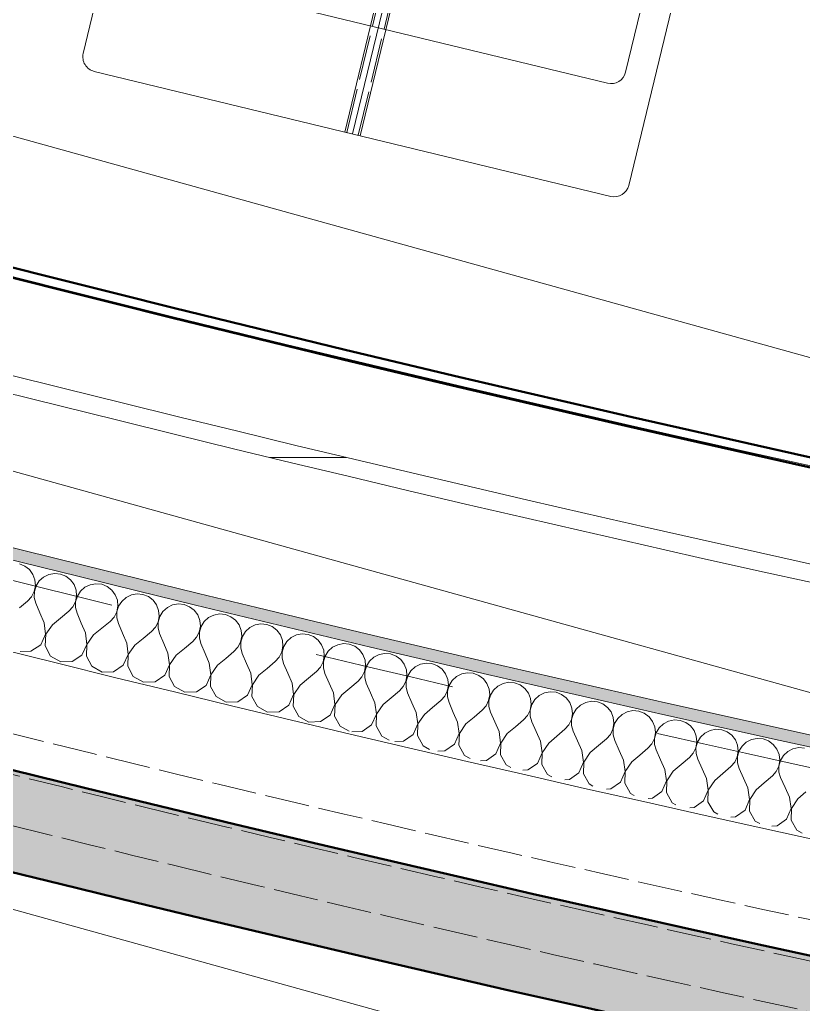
# Model space of a CAD drawing. Header units: millimetres. Extents: x -89663 to 74273, y -103666 to 18539.
# Drawn here: x -33561 to -32772, y -71350 to -70359 of the extents above; entities that cross this region are included whole.
import ezdxf
from ezdxf.enums import TextEntityAlignment as Align

# ---------------------------------------------------------------- set-up
doc = ezdxf.new("R2010")
doc.units = ezdxf.units.MM
doc.header["$MEASUREMENT"] = 0
for name, pattern in [('Dot & Dashed', [670.277762, 352.777767, -176.388884, 0, -141.111112]), ('Double Dashed', [1093.611073, 529.166651, -211.666656, 141.111112, -211.666656]), ('Hidden Line', [55, 45, -10])]:
    doc.linetypes.add(name, pattern=pattern)
for name, color, linetype in [('A-20-M_Floor_Slab', 7, 'Continuous'), ('A-25-M_Wall_Ext', 7, 'Continuous'), ('New_A-05-M_Gross_Int_WC_s', 7, 'Continuous'), ('New_A-15-MG_Structural_Grid_Phase_2', 7, 'Continuous'), ('New_A-25-M_Wall_Ext', 7, 'Continuous'), ('New_A-25-M_Wall_Int', 7, 'Continuous'), ('New_A-35-M_FFE_Sanitary', 7, 'Continuous'), ('New_A-40-M_Soft_Landscaping_P2', 7, 'Continuous')]:
    doc.layers.add(name, color=color, linetype=linetype)
for name, color, linetype, lineweight in [('A-20-M_Floor_Slab_Pen_No__89', 8, 'Continuous', 20), ('A-25-M_Wall_Ext_Pen_No__87', 8, 'Continuous', 20), ('New_A-25-M_Wall_Ext_Pen_No__87', 8, 'Continuous', 20), ('New_A-25-M_Wall_Int_Pen_No__193', 7, 'Continuous', 18), ('New_A-40-M_Soft_Landscaping_P2_Pen_No__150', 7, 'Continuous', 0), ('New_ArchiCAD Zone Stamps_Pen_No__6', 7, 'Continuous', 35)]:
    doc.layers.add(name, color=color, linetype=linetype, lineweight=lineweight)
for name, color, linetype, lineweight, true_color in [('New_A-05-M_Gross_Int_WC_s_Pen_No__74', 7, 'Continuous', 20, 0x606060), ('New_A-15-MG_Structural_Grid_Phase_2_Pen_No__222', 7, 'Continuous', 13, 0x65af33), ('New_A-25-M_Wall_Ext_Pen_No__107', 7, 'Continuous', 15, 0xa6a6a6), ('New_A-25-M_Wall_Ext_Pen_No__27', 7, 'Continuous', 50, 0x2a2a2a), ('New_A-25-M_Wall_Int_Pen_No__107', 7, 'Continuous', 15, 0xa6a6a6), ('New_A-25-M_Wall_Int_Pen_No__149', 7, 'Continuous', 0, 0x2a2a2a), ('New_A-35-M_FFE_Sanitary_Pen_No__211', 7, 'Continuous', 13, 0xebf6ff), ('New_A-35-M_FFE_Sanitary_Pen_No__27', 7, 'Continuous', 50, 0x2a2a2a), ('New_A-35-M_FFE_Sanitary_Pen_No__64', 7, 'Continuous', 20, 0x606060)]:
    doc.layers.add(name, color=color, linetype=linetype, lineweight=lineweight, true_color=true_color)
doc.styles.add('GENERATED_STYLE_1', font='')
doc.styles.add('GENERATED_STYLE_3', font='')
doc.styles.add('GENERATED_STYLE_4', font='')
doc.styles.get('GENERATED_STYLE_1').set_extended_font_data('Arial', bold=True)
doc.styles.get('GENERATED_STYLE_3').set_extended_font_data('Arial')
doc.styles.get('GENERATED_STYLE_4').set_extended_font_data('Swis721 BT')

# ---------------------------------------------------------------- blocks, each defined once
blk = doc.blocks.new('Female WC_INB 0163_41_1', base_point=(-32279.54, -69544.54))
at = {"layer": 'New_A-05-M_Gross_Int_WC_s_Pen_No__74', "linetype": 'Continuous'}
blk.add_arc((-26783.77, -43782.46), 27679.87, 246.440537, 262.17938, dxfattribs=at)
at = {"layer": 'New_ArchiCAD Zone Stamps_Pen_No__6'}
for tag, height, style, p in [('ROOM_NAME', 250, 'GENERATED_STYLE_1', (-32667.24, -68179.03)), ('zoneNameLine2', 250, 'GENERATED_STYLE_1', (-32855.67, -68611.16)), ('ROOM_NUMBER', 200, 'GENERATED_STYLE_3', (-33044.11, -69031.87)), ('measuredAreaCode', 200, 'GENERATED_STYLE_3', (-33201.13, -69391.98)), ('ROOM_HOLES_PRM', 200, 'GENERATED_STYLE_3', (-32893.73, -69526.02)), ('DUMMY_649', 200, 'GENERATED_STYLE_3', (-32404.39, -69739.4)), ('DUMMY_650', 133.33, 'GENERATED_STYLE_3', (-32125.1, -69845.94))]:
    blk.add_attdef(tag, text='', height=height, rotation=336.44041, dxfattribs=dict(at, style=style)).set_placement(p, align=Align.TOP_LEFT)
blk = doc.blocks.new('Mesh_33_1', base_point=(-40933.13, -67038.12))
at = {"layer": 'New_A-40-M_Soft_Landscaping_P2_Pen_No__150', "linetype": 'Continuous', "flags": 128}
blk.add_lwpolyline([(-40933.13, -67038.12, 0.320491), (-40900.75, -69852.74, 0.075053), (-37194.67, -72335.54, 0.135492), (-17580.92, -76160.23), (-17996.04, -70642.96, -0.183873), (-38079.88, -69688.08, -0.169448), (-40869.93, -67158.76, -0.091733)], format="xyb", close=True, dxfattribs=at)
blk = doc.blocks.new('Mesh_34_1', base_point=(-38055.11, -69698.86))
at = {"layer": 'New_A-40-M_Soft_Landscaping_P2_Pen_No__150', "linetype": 'Continuous', "flags": 128}
blk.add_lwpolyline([(-38055.11, -69698.86, -0.169694), (-40869.93, -67158.76, 0.334983), (-40169.42, -69894.96, 0.065126), (-36684.41, -71850.78, 0.165018), (-17774.28, -73559.95), (-17996.04, -70642.96, -0.183626)], format="xyb", close=True, dxfattribs=at)
blk = doc.blocks.new('Slab_71_1', base_point=(-38011.07, -70020.7))
at = {"layer": 'A-20-M_Floor_Slab_Pen_No__89', "linetype": 'Continuous', "flags": 128}
blk.add_lwpolyline([(-38011.07, -70020.7), (-37706.8, -69326.82), (-30776.38, -71251.73), (-30890.25, -71998.49)], close=True, dxfattribs=at)
blk = doc.blocks.new('Slab_72_1', base_point=(-37706.8, -69326.82))
at = {"layer": 'A-20-M_Floor_Slab_Pen_No__89', "linetype": 'Continuous', "flags": 128}
blk.add_lwpolyline([(-37706.8, -69326.82), (-37838.64, -69627.5), (-30825.72, -71575.32), (-30776.38, -71251.73)], close=True, dxfattribs=at)
blk = doc.blocks.new('Wall_53_1', base_point=(-38175.98, -69536.65))
at = {"layer": 'New_A-25-M_Wall_Ext_Pen_No__107', "linetype": 'Continuous', "lineweight": 0, "true_color": 0x535353}
blk.add_hatch(color=251, dxfattribs=at).paths.add_polyline_path([(-38175.98, -69536.65), (-38217.53, -69627.61, 0.177017), (-18856.62, -70909.39), (-18870.61, -70861.5), (-18884.66, -70813.41, -0.177006)])
at = {"layer": 'New_A-25-M_Wall_Ext_Pen_No__27', "linetype": 'Continuous'}
for radius, start in [(28161.83, 246.138048), (28261.83, 246.135609)]:
    blk.add_arc((-26783.55, -43782.02), radius, start, 286.288972, dxfattribs=at)
blk = doc.blocks.new('Wall_55_1', base_point=(-38175.91, -69536.5))
at = {"layer": 'New_A-25-M_Wall_Ext_Pen_No__87', "linetype": 'Hidden Line'}
for radius in [28161.83, 28211.83]:
    blk.add_arc((-26758.87, -43792.76), radius, 246.083295, 336.440412, dxfattribs=at)
blk = doc.blocks.new('Wall_93_1', base_point=(-37848.31, -69154.35))
at = {"layer": 'New_A-35-M_FFE_Sanitary_Pen_No__211', "linetype": 'Continuous'}
h = blk.add_hatch(dxfattribs=at)
h.set_pattern_fill('Plaster_0001', color=256, style=0, pattern_type=2)
h.set_pattern_definition([(164.31925, (0, 0), (46.81334, 166.75884), [0, -100]), (164.31925, (-71.55, -69.87), (46.81334, 166.75884), [0, -100])])
h.paths.add_polyline_path([(-37844.31, -69145.19), (-37848.31, -69154.35, 0.068547), (-30550.53, -71208.46), (-30549.25, -71198.54, -0.068546)])
at = {"layer": 'New_A-35-M_FFE_Sanitary_Pen_No__27', "linetype": 'Continuous'}
for radius, end in [(27770.03, 262.122158), (27780.03, 262.122343)]:
    blk.add_arc((-26743.04, -43690.59), radius, 246.437016, end, dxfattribs=at)
blk = doc.blocks.new('*X512')
at = {"layer": 'New_A-25-M_Wall_Int_Pen_No__107', "linetype": 'Continuous'}
for p, q in [((-33561.5, -70906.98), (-33556.03, -70909.18)), ((-33556.03, -70909.18), (-33551.37, -70912.8)), ((-33551.37, -70912.8), (-33547.88, -70917.56)), ((-33547.88, -70917.56), (-33545.82, -70923.1)), ((-33531.71, -70917.7), (-33525.9, -70916.69)), ((-33525.9, -70916.69), (-33520.03, -70917.3)), ((-33520.03, -70917.3), (-33514.56, -70919.5)), ((-33545.82, -70923.1), (-33545.34, -70928.99)), ((-33544.62, -70929.17), (-33541.44, -70924.19)), ((-33541.44, -70924.19), (-33537.02, -70920.27)), ((-33537.02, -70920.27), (-33531.71, -70917.7)), ((-33514.56, -70919.5), (-33509.9, -70923.11)), ((-33509.9, -70923.11), (-33506.4, -70927.87)), ((-33490.22, -70927.98), (-33484.42, -70926.96)), ((-33484.42, -70926.96), (-33478.55, -70927.57)), ((-33546.49, -70934.79), (-33549.18, -70940.05)), ((-33545.34, -70928.99), (-33546.49, -70934.79)), ((-33546.42, -70940.74), (-33546.33, -70934.83)), ((-33546.33, -70934.83), (-33544.62, -70929.17)), ((-33506.4, -70927.87), (-33504.33, -70933.4)), ((-33504.33, -70933.4), (-33503.85, -70939.29)), ((-33503.12, -70939.47), (-33499.95, -70934.48)), ((-33499.95, -70934.48), (-33495.54, -70930.56)), ((-33495.54, -70930.56), (-33490.22, -70927.98)), ((-33478.55, -70927.57), (-33473.08, -70929.76)), ((-33473.08, -70929.76), (-33468.41, -70933.36)), ((-33468.41, -70933.36), (-33464.9, -70938.11)), ((-33448.73, -70938.2), (-33442.92, -70937.17)), ((-33442.92, -70937.17), (-33437.05, -70937.77)), ((-33561.51, -70951.15), (-33553.2, -70944.38)), ((-33549.18, -70940.05), (-33553.2, -70944.38)), ((-33544.9, -70946.45), (-33546.42, -70940.74)), ((-33540.74, -70956.32), (-33544.9, -70946.45)), ((-33504.99, -70945.09), (-33507.67, -70950.36)), ((-33503.85, -70939.29), (-33504.99, -70945.09)), ((-33504.91, -70951.04), (-33504.82, -70945.13)), ((-33504.82, -70945.13), (-33503.12, -70939.47)), ((-33464.9, -70938.11), (-33462.82, -70943.64)), ((-33462.82, -70943.64), (-33462.33, -70949.53)), ((-33461.61, -70949.71), (-33458.44, -70944.72)), ((-33458.44, -70944.72), (-33454.04, -70940.78)), ((-33454.04, -70940.78), (-33448.73, -70938.2)), ((-33437.05, -70937.77), (-33431.58, -70939.95)), ((-33431.58, -70939.95), (-33426.9, -70943.55)), ((-33426.9, -70943.55), (-33423.39, -70948.29)), ((-33407.21, -70948.36), (-33401.41, -70947.32)), ((-33401.41, -70947.32), (-33395.54, -70947.91)), ((-33536.58, -70966.18), (-33540.74, -70956.32)), ((-33519.97, -70961.47), (-33511.68, -70954.7)), ((-33507.67, -70950.36), (-33511.68, -70954.7)), ((-33503.38, -70956.75), (-33504.91, -70951.04)), ((-33499.2, -70966.61), (-33503.38, -70956.75)), ((-33463.46, -70955.33), (-33466.14, -70960.61)), ((-33462.33, -70949.53), (-33463.46, -70955.33)), ((-33463.37, -70961.29), (-33463.3, -70955.37)), ((-33463.3, -70955.37), (-33461.61, -70949.71)), ((-33423.39, -70948.29), (-33421.3, -70953.82)), ((-33421.3, -70953.82), (-33420.8, -70959.71)), ((-33420.08, -70959.88), (-33416.92, -70954.89)), ((-33416.92, -70954.89), (-33412.52, -70950.95)), ((-33412.52, -70950.95), (-33407.21, -70948.36)), ((-33395.54, -70947.91), (-33390.06, -70950.08)), ((-33390.06, -70950.08), (-33385.38, -70953.67)), ((-33385.38, -70953.67), (-33381.86, -70958.41)), ((-33536.58, -70966.18), (-33535.14, -70977.81)), ((-33528.27, -70968.25), (-33519.97, -70961.47)), ((-33495.02, -70976.47), (-33499.2, -70966.61)), ((-33478.42, -70971.74), (-33470.14, -70964.95)), ((-33466.14, -70960.61), (-33470.14, -70964.95)), ((-33461.83, -70966.99), (-33463.37, -70961.29)), ((-33457.64, -70976.85), (-33461.83, -70966.99)), ((-33421.92, -70965.51), (-33424.59, -70970.79)), ((-33420.8, -70959.71), (-33421.92, -70965.51)), ((-33421.83, -70971.46), (-33421.76, -70965.55)), ((-33421.76, -70965.55), (-33420.08, -70959.88)), ((-33381.86, -70958.41), (-33379.77, -70963.93)), ((-33379.77, -70963.93), (-33379.26, -70969.82)), ((-33378.53, -70969.99), (-33375.38, -70964.99)), ((-33375.38, -70964.99), (-33370.99, -70961.05)), ((-33370.99, -70961.05), (-33365.69, -70958.45)), ((-33365.69, -70958.45), (-33359.88, -70957.4)), ((-33359.88, -70957.4), (-33354.01, -70957.98)), ((-33354.01, -70957.98), (-33348.53, -70960.14)), ((-33348.53, -70960.14), (-33343.85, -70963.73)), ((-33343.85, -70963.73), (-33340.32, -70968.46)), ((-33534.97, -70977.85), (-33528.27, -70968.25)), ((-33495.02, -70976.47), (-33493.57, -70988.09)), ((-33486.71, -70978.52), (-33478.42, -70971.74)), ((-33453.45, -70986.7), (-33457.64, -70976.85)), ((-33436.86, -70981.94), (-33428.59, -70975.14)), ((-33424.59, -70970.79), (-33428.59, -70975.14)), ((-33420.28, -70977.17), (-33421.83, -70971.46)), ((-33380.37, -70975.62), (-33383.03, -70980.91)), ((-33379.26, -70969.82), (-33380.37, -70975.62)), ((-33380.26, -70981.58), (-33380.2, -70975.67)), ((-33380.2, -70975.67), (-33378.53, -70969.99)), ((-33340.32, -70968.46), (-33338.21, -70973.98)), ((-33338.21, -70973.98), (-33337.69, -70979.87)), ((-33336.97, -70980.04), (-33333.83, -70975.04)), ((-33333.83, -70975.04), (-33329.44, -70971.08)), ((-33329.44, -70971.08), (-33324.14, -70968.48)), ((-33324.14, -70968.48), (-33318.34, -70967.42)), ((-33318.34, -70967.42), (-33312.47, -70967.99)), ((-33312.47, -70967.99), (-33306.98, -70970.15)), ((-33306.98, -70970.15), (-33302.3, -70973.72)), ((-33302.3, -70973.72), (-33298.76, -70978.45)), ((-33535.14, -70977.81), (-33540.03, -70988.45)), ((-33535.64, -70989.54), (-33534.97, -70977.85)), ((-33493.4, -70988.14), (-33486.71, -70978.52)), ((-33453.45, -70986.7), (-33451.98, -70998.32)), ((-33445.13, -70988.74), (-33436.86, -70981.94)), ((-33416.07, -70987.01), (-33420.28, -70977.17)), ((-33395.28, -70992.08), (-33387.02, -70985.26)), ((-33383.03, -70980.91), (-33387.02, -70985.26)), ((-33378.71, -70987.28), (-33380.26, -70981.58)), ((-33338.8, -70985.68), (-33341.45, -70990.96)), ((-33337.69, -70979.87), (-33338.8, -70985.68)), ((-33338.68, -70991.63), (-33338.63, -70985.72)), ((-33338.63, -70985.72), (-33336.97, -70980.04)), ((-33298.76, -70978.45), (-33296.65, -70983.97)), ((-33296.65, -70983.97), (-33296.12, -70989.85)), ((-33295.39, -70990.03), (-33292.26, -70985.02)), ((-33292.26, -70985.02), (-33287.88, -70981.05)), ((-33287.88, -70981.05), (-33282.58, -70978.44)), ((-33282.58, -70978.44), (-33276.78, -70977.37)), ((-33276.78, -70977.37), (-33270.91, -70977.94)), ((-33270.91, -70977.94), (-33265.42, -70980.08)), ((-33265.42, -70980.08), (-33260.73, -70983.65)), ((-33260.73, -70983.65), (-33257.19, -70988.38)), ((-33549.78, -70994.94), (-33560.81, -70995.3)), ((-33540.03, -70988.45), (-33549.78, -70994.94)), ((-33530.05, -70999.83), (-33535.64, -70989.54)), ((-33493.57, -70988.09), (-33498.44, -70998.75)), ((-33494.04, -70999.83), (-33493.4, -70988.14)), ((-33451.81, -70998.36), (-33445.13, -70988.74)), ((-33411.86, -70996.86), (-33416.07, -70987.01)), ((-33411.86, -70996.86), (-33410.37, -71008.48)), ((-33403.54, -70998.89), (-33395.28, -70992.08)), ((-33374.49, -70997.12), (-33378.71, -70987.28)), ((-33353.69, -71002.15), (-33345.44, -70995.32)), ((-33341.45, -70990.96), (-33345.44, -70995.32)), ((-33337.12, -70997.33), (-33338.68, -70991.63)), ((-33297.21, -70995.66), (-33299.85, -71000.95)), ((-33296.12, -70989.85), (-33297.21, -70995.66)), ((-33297.09, -71001.61), (-33297.05, -70995.7)), ((-33297.05, -70995.7), (-33295.39, -70990.03)), ((-33257.19, -70988.38), (-33255.06, -70993.89)), ((-33255.06, -70993.89), (-33254.53, -70999.78)), ((-33253.8, -70999.95), (-33250.67, -70994.93)), ((-33250.67, -70994.93), (-33246.3, -70990.96)), ((-33246.3, -70990.96), (-33241.01, -70988.34)), ((-33241.01, -70988.34), (-33235.21, -70987.27)), ((-33235.21, -70987.27), (-33229.34, -70987.82)), ((-33229.34, -70987.82), (-33223.85, -70989.96)), ((-33223.85, -70989.96), (-33219.15, -70993.52)), ((-33219.15, -70993.52), (-33215.6, -70998.24)), ((-33519.88, -71005.65), (-33530.05, -70999.83)), ((-33508.18, -71005.25), (-33519.88, -71005.65)), ((-33498.44, -70998.75), (-33508.18, -71005.25)), ((-33488.44, -71010.11), (-33494.04, -70999.83)), ((-33451.98, -70998.32), (-33456.83, -71008.98)), ((-33452.44, -71010.05), (-33451.81, -70998.36)), ((-33410.21, -71008.52), (-33403.54, -70998.89)), ((-33370.26, -71006.96), (-33374.49, -70997.12)), ((-33361.94, -71008.97), (-33353.69, -71002.15)), ((-33332.88, -71007.16), (-33337.12, -70997.33)), ((-33312.08, -71012.16), (-33303.84, -71005.32)), ((-33299.85, -71000.95), (-33303.84, -71005.32)), ((-33295.51, -71007.31), (-33297.09, -71001.61)), ((-33255.61, -71005.59), (-33258.25, -71010.88)), ((-33254.53, -70999.78), (-33255.61, -71005.59)), ((-33255.48, -71011.54), (-33255.45, -71005.63)), ((-33255.45, -71005.63), (-33253.8, -70999.95)), ((-33215.6, -70998.24), (-33213.47, -71003.75)), ((-33213.47, -71003.75), (-33212.92, -71009.63)), ((-33212.2, -71009.8), (-33209.07, -71004.79)), ((-33209.07, -71004.79), (-33204.7, -71000.81)), ((-33204.7, -71000.81), (-33199.42, -70998.18)), ((-33199.42, -70998.18), (-33193.62, -70997.1)), ((-33193.62, -70997.1), (-33187.75, -70997.64)), ((-33187.75, -70997.64), (-33182.25, -70999.77)), ((-33182.25, -70999.77), (-33177.55, -71003.33)), ((-33177.55, -71003.33), (-33173.99, -71008.04)), ((-33478.27, -71015.91), (-33488.44, -71010.11)), ((-33466.56, -71015.49), (-33478.27, -71015.91)), ((-33456.83, -71008.98), (-33466.56, -71015.49)), ((-33446.82, -71020.33), (-33452.44, -71010.05)), ((-33410.37, -71008.48), (-33415.21, -71019.14)), ((-33410.81, -71020.21), (-33410.21, -71008.52)), ((-33370.26, -71006.96), (-33368.75, -71018.57)), ((-33368.59, -71018.61), (-33361.94, -71008.97)), ((-33328.64, -71017), (-33332.88, -71007.16)), ((-33320.32, -71019), (-33312.08, -71012.16)), ((-33291.26, -71017.14), (-33295.51, -71007.31)), ((-33270.45, -71022.11), (-33262.22, -71015.25)), ((-33258.25, -71010.88), (-33262.22, -71015.25)), ((-33253.9, -71017.23), (-33255.48, -71011.54)), ((-33214, -71015.45), (-33216.62, -71020.74)), ((-33212.92, -71009.63), (-33214, -71015.45)), ((-33213.85, -71021.4), (-33213.83, -71015.49)), ((-33213.83, -71015.49), (-33212.2, -71009.8)), ((-33173.99, -71008.04), (-33171.85, -71013.54)), ((-33171.85, -71013.54), (-33171.3, -71019.43)), ((-33170.57, -71019.6), (-33167.46, -71014.57)), ((-33167.46, -71014.57), (-33163.1, -71010.59)), ((-33163.1, -71010.59), (-33157.82, -71007.95)), ((-33157.82, -71007.95), (-33152.02, -71006.86)), ((-33152.02, -71006.86), (-33146.15, -71007.4)), ((-33146.15, -71007.4), (-33140.65, -71009.52)), ((-33140.65, -71009.52), (-33135.94, -71013.07)), ((-33135.94, -71013.07), (-33132.37, -71017.77)), ((-33116.2, -71017.66), (-33110.4, -71016.56)), ((-33110.4, -71016.56), (-33104.53, -71017.09)), ((-33436.63, -71026.11), (-33446.82, -71020.33)), ((-33424.93, -71025.67), (-33436.63, -71026.11)), ((-33415.21, -71019.14), (-33424.93, -71025.67)), ((-33405.18, -71030.48), (-33410.81, -71020.21)), ((-33368.75, -71018.57), (-33373.57, -71029.25)), ((-33369.18, -71030.31), (-33368.59, -71018.61)), ((-33328.64, -71017), (-33327.12, -71028.61)), ((-33326.95, -71028.65), (-33320.32, -71019)), ((-33287.01, -71026.97), (-33291.26, -71017.14)), ((-33278.68, -71028.95), (-33270.45, -71022.11)), ((-33249.63, -71027.05), (-33253.9, -71017.23)), ((-33228.81, -71031.99), (-33220.59, -71025.12)), ((-33216.62, -71020.74), (-33220.59, -71025.12)), ((-33212.26, -71027.09), (-33213.85, -71021.4)), ((-33172.37, -71025.24), (-33174.98, -71030.54)), ((-33171.3, -71019.43), (-33172.37, -71025.24)), ((-33172.21, -71031.19), (-33172.2, -71025.28)), ((-33172.2, -71025.28), (-33170.57, -71019.6)), ((-33132.37, -71017.77), (-33130.23, -71023.28)), ((-33130.23, -71023.28), (-33129.66, -71029.16)), ((-33128.94, -71029.33), (-33125.83, -71024.3)), ((-33125.83, -71024.3), (-33121.47, -71020.31)), ((-33121.47, -71020.31), (-33116.2, -71017.66)), ((-33104.53, -71017.09), (-33099.03, -71019.2)), ((-33099.03, -71019.2), (-33094.31, -71022.74)), ((-33094.31, -71022.74), (-33090.74, -71027.44)), ((-33074.56, -71027.31), (-33068.77, -71026.2)), ((-33068.77, -71026.2), (-33062.9, -71026.72)), ((-33394.99, -71036.25), (-33405.18, -71030.48)), ((-33383.28, -71035.79), (-33394.99, -71036.25)), ((-33373.57, -71029.25), (-33383.28, -71035.79)), ((-33363.53, -71040.57), (-33369.18, -71030.31)), ((-33327.12, -71028.61), (-33331.92, -71039.29)), ((-33327.52, -71040.34), (-33326.95, -71028.65)), ((-33287.01, -71026.97), (-33285.47, -71038.58)), ((-33285.3, -71038.62), (-33278.68, -71028.95)), ((-33245.36, -71036.88), (-33249.63, -71027.05)), ((-33237.03, -71038.85), (-33228.81, -71031.99)), ((-33207.98, -71036.91), (-33212.26, -71027.09)), ((-33187.15, -71041.81), (-33178.95, -71034.93)), ((-33174.98, -71030.54), (-33178.95, -71034.93)), ((-33170.61, -71036.88), (-33172.21, -71031.19)), ((-33130.72, -71034.98), (-33133.33, -71040.28)), ((-33129.66, -71029.16), (-33130.72, -71034.98)), ((-33130.56, -71040.93), (-33130.55, -71035.01)), ((-33130.55, -71035.01), (-33128.94, -71029.33)), ((-33090.74, -71027.44), (-33088.58, -71032.94)), ((-33088.58, -71032.94), (-33088.01, -71038.83)), ((-33087.28, -71038.99), (-33084.19, -71033.96)), ((-33084.19, -71033.96), (-33079.83, -71029.97)), ((-33079.83, -71029.97), (-33074.56, -71027.31)), ((-33062.9, -71026.72), (-33057.39, -71028.82)), ((-33057.39, -71028.82), (-33052.67, -71032.36)), ((-33052.67, -71032.36), (-33049.09, -71037.05)), ((-33032.91, -71036.89), (-33027.12, -71035.78)), ((-33027.12, -71035.78), (-33021.25, -71036.28)), ((-33021.25, -71036.28), (-33015.74, -71038.38)), ((-33353.32, -71046.32), (-33363.53, -71040.57)), ((-33341.62, -71045.85), (-33353.32, -71046.32)), ((-33331.92, -71039.29), (-33341.62, -71045.85)), ((-33321.86, -71050.59), (-33327.52, -71040.34)), ((-33285.47, -71038.58), (-33290.25, -71049.26)), ((-33285.85, -71050.31), (-33285.3, -71038.62)), ((-33245.36, -71036.88), (-33243.8, -71048.48)), ((-33243.63, -71048.52), (-33237.03, -71038.85)), ((-33203.7, -71046.72), (-33207.98, -71036.91)), ((-33195.36, -71048.68), (-33187.15, -71041.81)), ((-33166.32, -71046.69), (-33170.61, -71036.88)), ((-33145.48, -71051.56), (-33137.28, -71044.67)), ((-33133.33, -71040.28), (-33137.28, -71044.67)), ((-33128.95, -71046.61), (-33130.56, -71040.93)), ((-33089.06, -71044.64), (-33091.66, -71049.95)), ((-33088.01, -71038.83), (-33089.06, -71044.64)), ((-33088.89, -71044.68), (-33087.28, -71038.99)), ((-33088.89, -71050.6), (-33088.89, -71044.68)), ((-33049.09, -71037.05), (-33046.93, -71042.55)), ((-33046.93, -71042.55), (-33046.34, -71048.43)), ((-33045.62, -71048.6), (-33042.53, -71043.56)), ((-33042.53, -71043.56), (-33038.18, -71039.56)), ((-33038.18, -71039.56), (-33032.91, -71036.89)), ((-33015.74, -71038.38), (-33011.01, -71041.91)), ((-33011.01, -71041.91), (-33007.43, -71046.6)), ((-32996.51, -71049.08), (-32991.25, -71046.41)), ((-32991.25, -71046.41), (-32985.46, -71045.29)), ((-32985.46, -71045.29), (-32979.59, -71045.79)), ((-32979.59, -71045.79), (-32974.07, -71047.87)), ((-33311.65, -71056.33), (-33321.86, -71050.59)), ((-33299.94, -71055.84), (-33311.65, -71056.33)), ((-33290.25, -71049.26), (-33299.94, -71055.84)), ((-33280.17, -71060.56), (-33285.85, -71050.31)), ((-33243.8, -71048.48), (-33248.57, -71059.18)), ((-33244.17, -71060.22), (-33243.63, -71048.52)), ((-33203.7, -71046.72), (-33202.12, -71058.32)), ((-33201.95, -71058.36), (-33195.36, -71048.68)), ((-33162.02, -71056.5), (-33166.32, -71046.69)), ((-33153.68, -71058.45), (-33145.48, -71051.56)), ((-33124.64, -71056.42), (-33128.95, -71046.61)), ((-33103.8, -71061.25), (-33095.61, -71054.35)), ((-33091.66, -71049.95), (-33095.61, -71054.35)), ((-33087.27, -71056.28), (-33088.89, -71050.6)), ((-33082.95, -71066.08), (-33087.27, -71056.28)), ((-33047.39, -71054.25), (-33049.98, -71059.56)), ((-33046.34, -71048.43), (-33047.39, -71054.25)), ((-33047.22, -71054.29), (-33045.62, -71048.6)), ((-33047.21, -71060.2), (-33047.22, -71054.29)), ((-33007.43, -71046.6), (-33005.25, -71052.09)), ((-33005.25, -71052.09), (-33004.66, -71057.97)), ((-33003.94, -71058.14), (-33000.85, -71053.09)), ((-33000.85, -71053.09), (-32996.51, -71049.08)), ((-32974.07, -71047.87), (-32969.34, -71051.39)), ((-32969.34, -71051.39), (-32965.75, -71056.08)), ((-32965.75, -71056.08), (-32963.57, -71061.57)), ((-32954.83, -71058.55), (-32949.57, -71055.87)), ((-32949.57, -71055.87), (-32943.79, -71054.73)), ((-32943.79, -71054.73), (-32937.91, -71055.22)), ((-32937.91, -71055.22), (-32932.39, -71057.3)), ((-33269.95, -71066.28), (-33280.17, -71060.56)), ((-33258.25, -71065.77), (-33269.95, -71066.28)), ((-33248.57, -71059.18), (-33258.25, -71065.77)), ((-33238.47, -71070.45), (-33244.17, -71060.22)), ((-33202.12, -71058.32), (-33206.87, -71069.03)), ((-33202.47, -71070.06), (-33201.95, -71058.36)), ((-33162.02, -71056.5), (-33160.42, -71068.1)), ((-33160.26, -71068.14), (-33153.68, -71058.45)), ((-33120.33, -71066.22), (-33124.64, -71056.42)), ((-33120.33, -71066.22), (-33118.71, -71077.82)), ((-33111.99, -71068.15), (-33103.8, -71061.25)), ((-33078.62, -71075.87), (-33082.95, -71066.08)), ((-33062.1, -71070.88), (-33053.92, -71063.97)), ((-33049.98, -71059.56), (-33053.92, -71063.97)), ((-33045.58, -71065.88), (-33047.21, -71060.2)), ((-33041.24, -71075.67), (-33045.58, -71065.88)), ((-33005.7, -71063.79), (-33008.28, -71069.11)), ((-33004.66, -71057.97), (-33005.7, -71063.79)), ((-33005.53, -71063.83), (-33003.94, -71058.14)), ((-33005.51, -71069.74), (-33005.53, -71063.83)), ((-32963.57, -71061.57), (-32962.97, -71067.45)), ((-32962.24, -71067.61), (-32959.17, -71062.56)), ((-32959.17, -71062.56), (-32954.83, -71058.55)), ((-32932.39, -71057.3), (-32927.66, -71060.82)), ((-32927.66, -71060.82), (-32924.06, -71065.49)), ((-32924.06, -71065.49), (-32921.87, -71070.98)), ((-32913.14, -71067.95), (-32907.88, -71065.26)), ((-32907.88, -71065.26), (-32902.1, -71064.12)), ((-32902.1, -71064.12), (-32896.22, -71064.6)), ((-32896.22, -71064.6), (-32890.7, -71066.67)), ((-33229.48, -71075.47), (-33238.47, -71070.45)), ((-33216.54, -71075.63), (-33226.72, -71076.09)), ((-33206.87, -71069.03), (-33216.54, -71075.63)), ((-33196.76, -71080.29), (-33202.47, -71070.06)), ((-33160.42, -71068.1), (-33165.16, -71078.81)), ((-33160.76, -71079.84), (-33160.26, -71068.14)), ((-33118.54, -71077.86), (-33111.99, -71068.15)), ((-33078.62, -71075.87), (-33076.99, -71087.47)), ((-33070.28, -71077.79), (-33062.1, -71070.88)), ((-33036.9, -71085.46), (-33041.24, -71075.67)), ((-33020.38, -71080.45), (-33012.22, -71073.52)), ((-33008.28, -71069.11), (-33012.22, -71073.52)), ((-33003.87, -71075.42), (-33005.51, -71069.74)), ((-32999.52, -71085.2), (-33003.87, -71075.42)), ((-32963.99, -71073.27), (-32966.57, -71078.59)), ((-32962.97, -71067.45), (-32963.99, -71073.27)), ((-32963.82, -71073.31), (-32962.24, -71067.61)), ((-32963.79, -71079.22), (-32963.82, -71073.31)), ((-32921.87, -71070.98), (-32921.26, -71076.86)), ((-32920.53, -71077.02), (-32917.46, -71071.97)), ((-32917.46, -71071.97), (-32913.14, -71067.95)), ((-32890.7, -71066.67), (-32885.96, -71070.17)), ((-32885.96, -71070.17), (-32882.35, -71074.85)), ((-32882.35, -71074.85), (-32880.15, -71080.33)), ((-32871.43, -71077.28), (-32866.17, -71074.59)), ((-32866.17, -71074.59), (-32860.39, -71073.44)), ((-32860.39, -71073.44), (-32854.51, -71073.91)), ((-32854.51, -71073.91), (-32848.99, -71075.97)), ((-32848.99, -71075.97), (-32844.24, -71079.47)), ((-33189.1, -71084.54), (-33196.76, -71080.29)), ((-33174.82, -71085.43), (-33183.37, -71085.83)), ((-33165.16, -71078.81), (-33174.82, -71085.43)), ((-33155.03, -71090.06), (-33160.76, -71079.84)), ((-33118.71, -71077.82), (-33123.43, -71088.53)), ((-33119.03, -71089.56), (-33118.54, -71077.86)), ((-33076.82, -71087.51), (-33070.28, -71077.79)), ((-33036.9, -71085.46), (-33035.25, -71097.05)), ((-33028.55, -71087.37), (-33020.38, -71080.45)), ((-32995.16, -71094.99), (-32999.52, -71085.2)), ((-32978.65, -71089.95), (-32970.5, -71083.01)), ((-32966.57, -71078.59), (-32970.5, -71083.01)), ((-32962.15, -71084.9), (-32963.79, -71079.22)), ((-32957.78, -71094.67), (-32962.15, -71084.9)), ((-32922.27, -71082.68), (-32924.84, -71088.01)), ((-32921.26, -71076.86), (-32922.27, -71082.68)), ((-32922.11, -71082.72), (-32920.53, -71077.02)), ((-32922.07, -71088.63), (-32922.11, -71082.72)), ((-32880.15, -71080.33), (-32879.53, -71086.21)), ((-32878.81, -71086.37), (-32875.75, -71081.31)), ((-32875.75, -71081.31), (-32871.43, -71077.28)), ((-32844.24, -71079.47), (-32840.63, -71084.14)), ((-32840.63, -71084.14), (-32838.42, -71089.62)), ((-32829.7, -71086.56), (-32824.45, -71083.86)), ((-32824.45, -71083.86), (-32818.67, -71082.69)), ((-32818.67, -71082.69), (-32812.79, -71083.16)), ((-32812.79, -71083.16), (-32807.27, -71085.21)), ((-32807.27, -71085.21), (-32802.51, -71088.7)), ((-33148.52, -71093.66), (-33155.03, -71090.06)), ((-33133.08, -71095.17), (-33140.27, -71095.51)), ((-33123.43, -71088.53), (-33133.08, -71095.17)), ((-33113.28, -71099.76), (-33119.03, -71089.56)), ((-33076.99, -71087.47), (-33081.69, -71098.19)), ((-33077.28, -71099.21), (-33076.82, -71087.51)), ((-33035.08, -71097.09), (-33028.55, -71087.37)), ((-32995.16, -71094.99), (-32993.49, -71106.58)), ((-32986.81, -71096.88), (-32978.65, -71089.95)), ((-32953.41, -71104.45), (-32957.78, -71094.67)), ((-32936.91, -71099.38), (-32928.76, -71092.43)), ((-32924.84, -71088.01), (-32928.76, -71092.43)), ((-32920.41, -71094.31), (-32922.07, -71088.63)), ((-32916.03, -71104.08), (-32920.41, -71094.31)), ((-32880.54, -71092.03), (-32883.1, -71097.36)), ((-32879.53, -71086.21), (-32880.54, -71092.03)), ((-32880.37, -71092.07), (-32878.81, -71086.37)), ((-32880.32, -71097.98), (-32880.37, -71092.07)), ((-32837.79, -71095.49), (-32838.79, -71101.32)), ((-32838.63, -71101.36), (-32837.07, -71095.65)), ((-32838.42, -71089.62), (-32837.79, -71095.49)), ((-32837.07, -71095.65), (-32834.02, -71090.59)), ((-32834.02, -71090.59), (-32829.7, -71086.56)), ((-32802.51, -71088.7), (-32798.89, -71093.36)), ((-32798.89, -71093.36), (-32796.68, -71098.84)), ((-32792.27, -71099.81), (-32787.96, -71095.77)), ((-32787.96, -71095.77), (-32782.72, -71093.06)), ((-32782.72, -71093.06), (-32776.94, -71091.88)), ((-32776.94, -71091.88), (-32771.06, -71092.34)), ((-33107.73, -71102.83), (-33113.28, -71099.76)), ((-33091.33, -71104.84), (-33097.42, -71105.14)), ((-33081.69, -71098.19), (-33091.33, -71104.84)), ((-33071.53, -71109.4), (-33077.28, -71099.21)), ((-33035.25, -71097.05), (-33039.93, -71107.79)), ((-33035.53, -71108.8), (-33035.08, -71097.09)), ((-32993.32, -71106.62), (-32986.81, -71096.88)), ((-32953.41, -71104.45), (-32951.72, -71116.04)), ((-32945.05, -71106.33), (-32936.91, -71099.38)), ((-32911.64, -71113.85), (-32916.03, -71104.08)), ((-32895.15, -71108.76), (-32887.01, -71101.79)), ((-32883.1, -71097.36), (-32887.01, -71101.79)), ((-32878.66, -71103.66), (-32880.32, -71097.98)), ((-32874.26, -71113.42), (-32878.66, -71103.66)), ((-32838.79, -71101.32), (-32841.34, -71106.65)), ((-32838.57, -71107.27), (-32838.63, -71101.36)), ((-32796.04, -71104.71), (-32797.03, -71110.54)), ((-32796.86, -71110.58), (-32795.32, -71104.87)), ((-32796.68, -71098.84), (-32796.04, -71104.71)), ((-32795.32, -71104.87), (-32792.27, -71099.81)), ((-33066.74, -71112.04), (-33071.53, -71109.4)), ((-33049.57, -71114.45), (-33054.81, -71114.72)), ((-33039.93, -71107.79), (-33049.57, -71114.45)), ((-33029.75, -71118.98), (-33035.53, -71108.8)), ((-32993.49, -71106.58), (-32998.16, -71117.32)), ((-32993.75, -71118.32), (-32993.32, -71106.62)), ((-32951.55, -71116.07), (-32945.05, -71106.33)), ((-32911.64, -71113.85), (-32909.94, -71125.43)), ((-32909.77, -71125.47), (-32903.29, -71115.72)), ((-32903.29, -71115.72), (-32895.15, -71108.76)), ((-32869.86, -71123.18), (-32874.26, -71113.42)), ((-32853.38, -71118.06), (-32845.25, -71111.09)), ((-32841.34, -71106.65), (-32845.25, -71111.09)), ((-32836.9, -71112.94), (-32838.57, -71107.27)), ((-32832.48, -71122.69), (-32836.9, -71112.94)), ((-32797.03, -71110.54), (-32799.57, -71115.88)), ((-32796.8, -71116.49), (-32796.86, -71110.58)), ((-33025.53, -71121.3), (-33029.75, -71118.98)), ((-33007.78, -71123.99), (-33012.44, -71124.24)), ((-32998.16, -71117.32), (-33007.78, -71123.99)), ((-32987.96, -71128.5), (-32993.75, -71118.32)), ((-32951.72, -71116.04), (-32956.38, -71126.78)), ((-32951.96, -71127.78), (-32951.55, -71116.07)), ((-32909.94, -71125.43), (-32914.58, -71136.19)), ((-32910.16, -71137.17), (-32909.77, -71125.47)), ((-32869.86, -71123.18), (-32868.14, -71134.76)), ((-32867.97, -71134.8), (-32861.5, -71125.04)), ((-32861.5, -71125.04), (-32853.38, -71118.06)), ((-32828.07, -71132.45), (-32832.48, -71122.69)), ((-32811.59, -71127.31), (-32803.48, -71120.32)), ((-32799.57, -71115.88), (-32803.48, -71120.32)), ((-32795.12, -71122.16), (-32796.8, -71116.49)), ((-32790.69, -71131.91), (-32795.12, -71122.16)), ((-32984.1, -71130.61), (-32987.96, -71128.5)), ((-32965.99, -71133.47), (-32970.29, -71133.71)), ((-32956.38, -71126.78), (-32965.99, -71133.47)), ((-32946.16, -71137.95), (-32951.96, -71127.78)), ((-32868.14, -71134.76), (-32872.76, -71145.52)), ((-32868.35, -71146.51), (-32867.97, -71134.8)), ((-32828.07, -71132.45), (-32826.33, -71144.03)), ((-32826.16, -71144.07), (-32819.7, -71134.3)), ((-32819.7, -71134.3), (-32811.59, -71127.31)), ((-32786.26, -71141.66), (-32790.69, -71131.91)), ((-32942.45, -71139.96), (-32946.16, -71137.95)), ((-32924.18, -71142.89), (-32928.38, -71143.13)), ((-32914.58, -71136.19), (-32924.18, -71142.89)), ((-32904.34, -71147.34), (-32910.16, -71137.17)), ((-32872.76, -71145.52), (-32882.35, -71152.25)), ((-32826.33, -71144.03), (-32830.93, -71154.8)), ((-32826.52, -71155.77), (-32826.16, -71144.07)), ((-32786.26, -71141.66), (-32784.5, -71153.23)), ((-32784.33, -71153.27), (-32777.89, -71143.49)), ((-32777.89, -71143.49), (-32769.79, -71136.49)), ((-32900.58, -71149.37), (-32904.34, -71147.34)), ((-32882.35, -71152.25), (-32886.69, -71152.49)), ((-32862.51, -71156.66), (-32868.35, -71146.51)), ((-32830.93, -71154.8), (-32840.51, -71161.53)), ((-32784.5, -71153.23), (-32789.09, -71164.01)), ((-32784.67, -71164.98), (-32784.33, -71153.27)), ((-32858.48, -71158.83), (-32862.51, -71156.66)), ((-32840.51, -71161.53), (-32845.22, -71161.81)), ((-32820.66, -71165.92), (-32826.52, -71155.77)), ((-32789.09, -71164.01), (-32798.66, -71170.76)), ((-32778.8, -71175.11), (-32784.67, -71164.98)), ((-32816.15, -71168.34), (-32820.66, -71165.92)), ((-32798.66, -71170.76), (-32803.97, -71171.08)), ((-32773.59, -71177.91), (-32778.8, -71175.11))]:
    blk.add_line(p, q, dxfattribs=at)
blk = doc.blocks.new('Wall_117_1', base_point=(-37959.48, -69407.84))
at = {"layer": 'New_A-25-M_Wall_Int_Pen_No__107', "linetype": 'Continuous'}
h = blk.add_hatch(dxfattribs=at)
h.set_pattern_fill('Plywood_0001', color=256, style=0, pattern_type=2)
h.set_pattern_definition([(0, (0, 0), (0, 200), [])])
h.paths.add_polyline_path([(-30510.08, -71307.73, -0.069282), (-37887.53, -69242.84), (-37894.72, -69259.34, 0.069282), (-30512.49, -71325.57)])
blk.add_hatch(color=256, dxfattribs=at).paths.add_polyline_path([(-37959.48, -69407.84, 0.069282), (-30534.23, -71486.11), (-30532.62, -71474.21, -0.069282), (-37954.68, -69396.84)])
at = {"layer": 'New_A-25-M_Wall_Int_Pen_No__149', "linetype": 'Continuous'}
for radius, start in [(27776.83, 246.437018), (28046.83, 246.437045)]:
    blk.add_arc((-26783.55, -43782.02), radius, start, 262.28997, dxfattribs=at)
at = {"layer": 'New_A-25-M_Wall_Int_Pen_No__193', "linetype": 'Continuous'}
for radius, start in [(27794.83, 246.43702), (27944.83, 246.437035), (27956.83, 246.437036)]:
    blk.add_arc((-26783.55, -43782.02), radius, start, 262.28997, dxfattribs=at)
at = {"layer": 'New_A-25-M_Wall_Int', "color": 250, "lineweight": 50, "true_color": 0x2a2a2a}
blk.add_blockref('*X512', (0, 0), dxfattribs=at)
blk = doc.blocks.new('Wall_231_1', base_point=(-38294.61, -69816.87))
at = {"layer": 'A-25-M_Wall_Ext_Pen_No__87', "linetype": 'Hidden Line'}
for radius, start, end in [(28130.79, 246.162868, 336.762854), (28469.79, 246.155056, 336.760928)]:
    blk.add_arc((-26785.33, -43777.18), radius, start, end, dxfattribs=at)
blk = doc.blocks.new('Tube 19')
at = {"layer": 'New_A-35-M_FFE_Sanitary_Pen_No__64', "linetype": 'Continuous'}
for p, q in [((0, 8), (0, -8)), ((200, 8), (0, 8)), ((200, -8), (200, 8)), ((0, -8), (200, -8))]:
    blk.add_line(p, q, dxfattribs=at)
at = {"layer": 'New_A-35-M_FFE_Sanitary_Pen_No__64', "linetype": 'Hidden Line'}
for p, q in [((0, 6), (200, 6)), ((0, -6), (200, -6))]:
    blk.add_line(p, q, dxfattribs=at)
at = {"layer": 'New_A-35-M_FFE_Sanitary_Pen_No__64', "linetype": 'Dot & Dashed'}
blk.add_line((0, 0), (200, 0), dxfattribs=at)
blk = doc.blocks.new('Standard grid marker_24')
at = {"layer": 'New_A-15-MG_Structural_Grid_Phase_2_Pen_No__222', "linetype": 'Double Dashed'}
blk.add_arc((0, 0), 27977.57, 0, 90.635971, dxfattribs=at)
at = {"layer": 'New_A-15-MG_Structural_Grid_Phase_2_Pen_No__222', "style": 'GENERATED_STYLE_4'}
blk.add_attdef('AC_MarkerText_1', text='', height=350, rotation=90.30663, dxfattribs=at).set_placement((-1326.18, 28007.96), align=Align.MIDDLE_CENTER)
blk = doc.blocks.new('Basin 19')
at = {"layer": 'New_A-35-M_FFE_Sanitary_Pen_No__64', "linetype": 'Continuous'}
for p, q in [((-267.5, 0), (267.5, 0)), ((-282.5, -470), (-282.5, -15)), ((282.5, -15), (282.5, -470)), ((-237.5, -110), (237.5, -110)), ((-252.5, -440), (-252.5, -125)), ((252.5, -125), (252.5, -440)), ((237.5, -455), (-237.5, -455)), ((267.5, -485), (-267.5, -485))]:
    blk.add_line(p, q, dxfattribs=at)
for centre, start, end in [((-267.5, -15), 90, 180), ((267.5, -15), 0, 90), ((-237.5, -125), 90, 180), ((237.5, -125), 0, 90), ((-237.5, -440), 180, 270), ((237.5, -440), 270, 0), ((-267.5, -470), 180, 270), ((267.5, -470), 270, 0)]:
    blk.add_arc(centre, 15, start, end, dxfattribs=at)

msp = doc.modelspace()

# ---------------------------------------------------------------- block references
at = {"layer": 'A-20-M_Floor_Slab', "color": 8, "linetype": 'Continuous', "lineweight": 20}
for name, p in [('Slab_71_1', (-38011.07, -70020.7)), ('Slab_72_1', (-37706.8, -69326.82))]:
    msp.add_blockref(name, p, dxfattribs=at)
at = {"layer": 'A-25-M_Wall_Ext', "color": 250, "lineweight": 50, "true_color": 0x2a2a2a}
msp.add_blockref('Wall_231_1', (-38294.61, -69816.87), dxfattribs=at)
at = {"layer": 'New_A-05-M_Gross_Int_WC_s', "linetype": 'Continuous'}
msp.add_blockref('Female WC_INB 0163_41_1', (-32279.54, -69544.54), dxfattribs=at)
at = {"layer": 'New_A-15-MG_Structural_Grid_Phase_2', "color": 8, "linetype": 'Continuous', "lineweight": 15, "zscale": 1000, "rotation": 246.1337837427074}
msp.add_blockref('Standard grid marker_24', (-26783.53, -43781.16), dxfattribs=at)
at = {"layer": 'New_A-25-M_Wall_Ext', "color": 250, "lineweight": 50, "true_color": 0x2a2a2a}
for name, p in [('Wall_53_1', (-38175.98, -69536.65)), ('Wall_55_1', (-38175.91, -69536.5))]:
    msp.add_blockref(name, p, dxfattribs=at)
at = {"layer": 'New_A-25-M_Wall_Int', "color": 250, "lineweight": 50, "true_color": 0x2a2a2a}
msp.add_blockref('Wall_117_1', (-37959.48, -69407.84), dxfattribs=at)
at = {"layer": 'New_A-35-M_FFE_Sanitary', "color": 250, "lineweight": 50, "true_color": 0x2a2a2a}
msp.add_blockref('Wall_93_1', (-37848.31, -69154.35), dxfattribs=at)
at = {"layer": 'New_A-35-M_FFE_Sanitary', "color": 251, "linetype": 'Continuous', "lineweight": 20, "true_color": 0x606060, "xscale": -1, "zscale": 1000, "rotation": 166.3929487023656}
msp.add_blockref('Basin 19', (-33226.13, -70474.22), dxfattribs=at)
at = {"layer": 'New_A-35-M_FFE_Sanitary', "color": 251, "linetype": 'Continuous', "lineweight": 20, "true_color": 0x606060, "zscale": 1000, "rotation": 76.39304446660702}
msp.add_blockref('Tube 19', (-33226.13, -70474.22), dxfattribs=at)
at = {"layer": 'New_A-40-M_Soft_Landscaping_P2'}
for name, p in [('Mesh_33_1', (-40933.13, -67038.12)), ('Mesh_34_1', (-38055.11, -69698.86))]:
    msp.add_blockref(name, p, dxfattribs=at)

doc.saveas('drawing.dxf')
